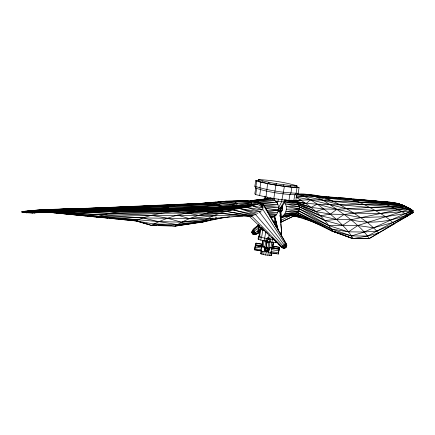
<?xml version="1.0" encoding="UTF-8"?>
<svg xmlns="http://www.w3.org/2000/svg" width="435" height="435" viewBox="0 0 435 435"><rect width="100%" height="100%" fill="white"/><g stroke="black" fill="none" stroke-linecap="round" stroke-linejoin="round"><path stroke-width="0.65" d="M258.711 224.683C256.96 227.309 250.424 229.288 252.343 233.394C254.296 236.08 257.737 233.258 259.847 232.366M272.027 217.794L270.69 217.669L272.027 217.794C278.313 215.831 280.493 207.403 276.687 202.264C275.094 200.192 272.761 198.79 270.146 198.507C263.322 199.35 256.297 199.464 249.63 201.236M248.945 215.95L281.407 247.064C282.217 248.331 285.327 248.804 285.703 247.058L286.328 246.667L286.676 245.552L286.051 243.328L263.452 204.412L261.712 203.749M376.367 201.155L373.681 200.85C383.724 202.052 394.414 201.345 403.821 205.701L403.751 206.467L402.44 207.071L344.139 214.455L330.344 214.156L315.75 211.557L298.785 204.874L284.767 201.824M264.741 248.053L269.075 249.027L264.741 248.053L264.355 250.462L268.721 251.169L268.803 250.729M268.721 251.169L269.107 248.76M261.038 250.772L254.584 249.869L255.002 247.042L255.323 245.525L261.718 246.558M255.176 246.623L255.323 245.525M262.609 244.176L256.03 243.116L255.66 245.655M267.411 250.892L267.188 252.012L265.519 251.74L267.008 242.159L265.937 240.68L266.954 242.322L268.765 242.61L270.304 241.387L268.765 242.61M266.111 248.358L267.008 242.159M267.188 252.012L268.819 242.453M267.781 248.63L267.944 247.482L266.274 247.21M278.514 252.784L271.141 251.588L270.956 252.844L278.324 254.04L278.944 250.31L279.139 249.054L271.777 247.863L270.913 252.991L268.46 252.594L269.374 247.33L271.777 247.863M273.066 246.188L279.362 247.21L278.666 251.49L279.139 249.054M296.643 186.675L299.079 187.648L298.165 193.325L296.735 194.842C283 194.304 268.759 192.373 255.731 188.127L254.856 186.229L255.758 180.563L258.085 180.481M255.758 180.563L256.71 181.183L255.802 186.887L256.634 188.757L255.709 194.581C268.797 197.8 282.304 200.551 295.8 200.638L296.735 194.842M255.731 188.127L254.812 193.912L255.709 194.581M258.298 179.535L258.075 180.944C270.445 184.772 283.789 186.61 296.757 187.267L296.985 185.859C284.544 182.113 271.282 180.269 258.298 179.535C270.684 183.336 284.012 185.174 296.985 185.859M258.939 181.498L259.162 180.085M256.71 181.183L260.859 182.265L259.945 188.002L260.56 189.818L259.624 195.668M262.648 182.461L262.876 181.042M259.733 225.77L258.945 227.63L258.281 231.801L257.841 231.686L258.504 227.521L259.271 225.694M261.517 229.027L261.701 227.837L258.504 227.521L259.336 225.673M255.084 247.2L254.584 249.869M255.465 246.118L256.03 243.116M258.336 230.126L258.52 228.973M259.445 235.998L258.515 236.227L258.064 239.038L258.694 239.533L266.698 241.436M265.002 196.207L264.61 198.648L265.084 198.996L265.475 196.549M258.694 239.533L259.146 236.711L258.515 236.227M260.859 182.265L267.601 183.635L265.997 197.017M259.586 236.765L260.728 229.598L260.125 229.158L258.983 236.303L261.598 237.401L262.751 230.218L263.969 229.772M268.667 183.684L268.89 182.26M267.144 198.931L267.438 197.093M260.804 240.207L261.256 237.379L259.146 236.711M264.29 251.12L264.143 251.55L260.94 251.033L261.761 246.438L264.953 246.955L264.67 248.744M272.022 252.73L271.592 255.394L265.703 255.019L260.908 253.844L261.082 250.903M261.723 246.906L262.789 240.245M260.908 253.844L261.44 250.506M261.973 247.167L263.039 240.495M270.401 198.991L270.603 197.762M261.952 254.214L262.376 251.539M263.126 246.862L264.089 240.849M264.078 240.957L264.529 238.13L267.226 238.57M265.769 231.578L264.725 238.119L261.256 237.379M263.637 254.627L265.774 241.251M265.877 240.838L266.225 238.88L267.704 237.809L269.515 238.103L270.592 239.587L270.249 241.545M267.601 183.635L275.899 185.087L273.838 198.409M276.062 184.978L276.29 183.554M274.18 200.296L274.474 198.447M265.703 255.019L266.242 251.669M268.585 238.141L269.107 234.873M267.835 255.329L268.585 250.642M269.015 247.966L269.983 241.947M273.446 222.693L273.729 220.926M272.794 221.023L274.637 221.295L275.127 218.272M278.46 199.051L277.231 204.064M269.705 255.508L270.135 252.833M270.994 247.488L271.848 242.137M272.489 238.032L272.277 239.337L273.582 239.467M274.746 224.09L274.958 222.753L276.274 222.818L275.741 226.156M269.336 241.86L271.995 242.241L272.446 239.408L274.153 239.576M275.98 221.176L275.692 222.943L274.006 222.758M271.027 255.53L271.56 252.191M272.201 248.189L273.169 242.181M272.93 245.139L273.147 243.807M272.772 248.064L273.735 242.061M276.192 226.733L276.513 224.732M283.669 186.142L283.897 184.712M285.289 200.165L284.996 201.998L280.82 208.207L280.423 210.681L281.858 216.815L281.086 221.627L280.602 221.246M271.995 242.241L275.404 242.567L275.589 241.436M299.079 187.648L291.847 187.333L284.43 186.387L281.543 201.927L278.405 208.18M280.319 220.567L280.901 216.945L279.944 212.003M284.365 199.649L283.973 202.096L280.102 208.289L278.971 208.218M290.281 186.979L290.509 185.56M288.927 200.481L289.868 194.619L290.923 193.075L291.847 187.333M281.195 235.96L281.684 232.948L279.966 211.144L277.97 210.97M294.876 187.376L295.104 185.957M293.799 200.829L294.74 195L296.066 193.483L296.985 187.773M279.362 247.21L279.101 248.706L274.055 247.885M278.628 252.289L278.324 254.04M272.794 247.684L273.022 246.357L279.324 247.379M265.519 251.74L265.823 250.158M294.12 215.82L280.635 222.432M286.578 244.378C287.796 245.65 284.811 248.641 284.816 247.771L285.577 247.564L286.328 246.667L284.55 248.097M286.051 243.328L281.407 247.064L278.563 244.04M283.886 247.586C282.217 249.391 287.736 245.258 286.263 245.759L285.882 247.21L285.094 247.879L285.996 247.156L284.773 247.983L282.832 247.553L251.12 215.412M289.705 200.307C298.345 199.061 303.744 210.872 294.859 214.634L281.739 216.777L284.593 214.178L297.616 212.704L331.28 228.957L348.489 231.844L357.782 225.542L408.253 209.599L408.47 208.517C405.241 205.646 400.662 203.912 396.328 204.7C359.343 203.297 321.639 208.017 285.191 199.834M281.45 246.857L282.293 247.825L286.545 244.562L263.251 204.901L260.951 203.944M282.07 205.782C283.06 208.012 282.565 210.774 280.798 212.47M284.485 202.248C287.1 205.668 287.013 210.67 284.593 214.178L298.85 210.937L329.061 225.689L348.489 231.844L364.231 232.007L376.873 231.088L394.213 223.873C387.259 216.815 378.265 212.215 369.69 207.446C360.017 202.291 349.773 197.278 338.495 197.843M272.99 246.476L273.104 246.069M270.913 252.991L271.054 252.496M268.46 252.594L268.607 252.099M269.374 247.33L269.227 247.803L271.685 248.206M401.869 204.972L400.749 204.918M270.592 239.587L269.466 238.26L267.655 237.967L266.225 238.88M269.2 239.62L268.395 239.125L269.2 239.62L269.401 240.571L268.912 241.371L267.993 241.588L267.193 241.093L266.992 240.136L267.193 241.093M252.691 233.796L252.099 232.915L252.719 233.448C253.958 235.694 250.832 231.105 252.403 232.986C253.105 236.004 257.754 233.628 259.287 232.573M267.993 241.588L267.21 241.05M264.953 246.955L264.812 247.368L261.609 246.852M260.94 251.033L261.136 249.81L254.731 248.771M263.452 204.412L261.995 206.049M252.403 230.305L251.93 232.426L253.094 234.155M66.207 209.072L37.241 210.246L31.793 211.116L31.347 212.155L26.366 212.764L21.75 211.899L29.009 210.698L39.748 209.996L101.453 207.778M262.985 206.973L262.582 205.853L258.52 202.737L251.729 202.802L237.532 203.618L220.915 205.456L107.592 210.208L58.518 211.198L50.194 210.284L41.57 210.17L33.131 210.409L29.194 211.214L28.71 212.334L26.584 211.399C25.986 211.502 19.597 212.329 22.973 211.867M197.539 203.836L199.48 203.591C218.484 201.758 237.613 199.632 256.699 201.552L258.52 202.737L263.382 208.088L257.591 204.216L236.14 205.489L219.583 206.973C157.367 209.306 95.091 211.209 32.87 212.818L26.366 212.764L22.68 211.959L22.848 211.579L24.779 211.508M259.32 211.791L284.941 246.014L285.648 247.346L285.229 247.417M278.454 208.06L279.776 208.18L280.428 208.784L280.564 209.898L280.096 210.872L278.112 210.698M294.843 214.422L294.087 216.005L293.108 214.705M22.854 211.769L21.875 211.97L23.098 211.943M266.976 240.18L267.481 239.342L268.395 239.125M255.187 214.134L283.799 246.89L285.175 247.711L285.648 247.499L286.192 246.156L285.36 244.182L262.256 208.512M109.228 218.169L136.008 220.926L151.532 225.433L175.164 226.108L202.59 222.078C218.386 210.034 239.19 209.621 257.591 204.216L258.52 202.737L249.184 201.247L241.49 200.676L232.768 201.209M256.231 234.041L253.132 229.604L258.771 224.601M255.214 234.476L252.354 230.371M51.238 212.062L33.669 212.764L34.104 212.101L37.231 211.073L45.86 210.176L249.184 201.247L256.699 201.552L261.179 203.836L277.954 204.646L263.92 205.75M251.974 231.311L254.083 234.557L253.866 234.025M405.083 217.07L413.25 212.362L405.349 208.289L369.69 207.446L339.806 204.782L322.384 200.095L303.722 196.065L297.328 194.13C315.5 192.069 330.083 204.999 344.139 214.455C353.296 221.518 362.779 228.788 369.244 238.527L352.981 238.462C348.87 231.099 342.606 225.21 336.549 219.457L320.312 215.782L299.454 206.864L286.333 206.5L299.476 208.936L324.814 220.463L336.549 219.457L350.991 219.729L405.349 208.289L406.116 207.451L412.527 210.757L413.25 212.362L408.275 215.586L378.227 233.247L376.96 233.66M203.738 220.594L202.59 222.078L222.475 217.783M294.517 201.215L306.082 203.607L310.585 199.785L322.384 200.095L364.28 204.678L402.44 207.071L405.349 208.289M259.227 225.596L252.686 230.99L252.066 232.681L252.92 233.948L254.747 234.052L259.309 231.714M406.377 207.963C423.717 216.048 404.452 205.499 402.277 205.086L399.368 205.853L336.897 209.284L330.344 214.156L320.312 215.782L298.785 204.874L285.545 203.928L299.454 206.864L324.814 220.463L342.688 225.314L357.782 225.542L373.524 227.777L392.946 222.513L408.275 215.586L401.793 211.568L386.275 204.581L358.783 202.101L297.328 194.13M41.276 212.231L50.558 212.498L136.008 220.926L153.816 223.938L175.164 226.108C199.475 210.203 229.919 209.849 257.591 204.216M258.537 228.25C251.343 232.04 249.859 236.488 258.433 230.49M258.52 202.737C223.209 210.692 184.016 207.256 151.532 225.433L135.769 220.675L136.008 220.926L142.745 217.919L151.25 215.325L161.776 213.117L181.428 210.616L211.54 208.115L252.349 205.739L262.735 207.952M38.383 212.682L45.202 211.72L58.518 211.198L59.878 211.704L72.079 211.551L107.592 210.208L106.754 210.801L94.656 211.133M405.909 214.227L408.144 215.619L413.25 212.362C393.871 221.04 371.827 225.031 350.991 219.729L342.688 225.314L329.061 225.689L299.476 208.936L286.437 209.202M45.202 211.72L34.082 212.797L59.878 211.704L59.334 212.035L46.061 212.035L42.733 211.328L34.528 211.067L31.793 211.116L30.031 212.22L29.194 211.214L26.584 211.399L27.421 212.508L33.103 212.797L30.031 212.22L33.25 212.769L31.347 212.155C49.247 207.712 68.224 209.822 86.527 208.278L44.707 209.8M34.528 211.067L32.734 212.117L33.386 212.764L31.347 212.155L38.557 212.568L46.061 212.035M57.099 211.965L71.416 211.954L72.079 211.551M261.299 228.756L262.446 228.065M302.021 194.445C318.246 193.347 333.373 200.459 346.809 208.816C358.059 215.858 369.88 222.829 378.488 233.133L367.624 236.031L352.725 238.63L332.324 230.996L297.616 212.704L283.31 215.662L296.365 213.813L332.133 231.137L352.725 238.63L368.972 238.684L394.213 223.873M368.972 238.684L378.488 233.133L378.227 233.247M411.385 213.172L413.147 212.383L412.445 210.774L409.248 208.354L405.164 206.527L408.884 208.099L411.934 210.35L412.521 211.856L367.624 236.031L351.534 235.922L332.324 230.996C323.809 216.646 310.198 205.701 296.066 197.164L303.722 196.065L314.858 196.348L332.693 201.046L396.274 203.656L399.189 203.961L401.103 204.678L399.189 203.961M32.87 212.818L26.72 212.65L24.055 211.709L25.018 211.187L28.726 210.997M280.831 220.501L290.39 215.515M280.673 222.285L293.505 216.113M405.349 206.533L408.139 207.674L410.727 209.659L411.037 211.008L364.231 232.007L351.534 235.922L331.28 228.957L298.85 210.937L285.838 211.834L299.476 208.936M391.549 225.042L408.144 215.619M55.06 212.829L51.721 212.508L96.717 217.054C117.053 209.393 139.336 210.823 160.684 209.393L219.583 206.973L237.532 203.618L236.14 205.489L228.005 207.169L201.432 208.941L123.235 210.181M37.024 212.476L33.81 212.764L39.966 211.138L50.194 210.284L193.423 203.857M33.81 212.764L34.381 212.546L26.72 212.65L22.685 212.073L25.165 211.807M40.912 212.149L50.384 212.378L51.482 211.981M33.669 212.764L35.485 212.128L33.952 212.775L39.743 212.492M35.817 212.612L33.952 212.775L39.966 211.138L34.104 212.101L33.528 212.758L28.601 212.503L32.973 212.802L26.72 212.65L22.68 211.959M285.099 247.841L283.424 248.042L282.331 247.635M278.982 208.441L279.776 208.18M411.037 211.008L380.304 213.416L353.867 213.161L336.897 209.284L323.776 208.969L315.75 211.557L297.513 203.129L285.393 200.617M250.033 201.215L252.224 200.53L270.146 198.507L254.622 200.464L250.734 201.302M26.584 211.399L29.009 210.698L34.778 210.344L31.162 210.785M249.799 216.287C183.88 214.189 117.847 217.195 52.037 212.101L50.558 212.498L41.075 212.258M211.04 219.914L202.59 222.078L177.214 224.585L153.816 223.938M34.381 212.546L33.528 212.758L32.734 212.117L37.231 211.073M250.767 201.416L254.622 200.464L272.62 199.072L251.229 201.606M412.521 211.856L405.404 213.601L385.443 216.695L360.55 217.576L344.139 214.455L336.549 219.457C326.359 210.692 315.772 202.15 303.722 196.065L296.534 195.832M280.64 209.257L282.576 208.789L280.602 208.534M38.128 212.405L42.733 211.328L54.587 210.578L209.289 203.063L225.895 201.215L249.184 201.247L251.729 202.802L250.473 204.667L243.252 206.489L217.794 208.55L191.389 209.719L135.182 210.507L107.51 210.426M260.657 253.572L261.245 253.436M262.794 228.663L260.125 229.158L262.735 228.718M223.797 217.5L225.123 217.212M280.341 210.676L282.239 210.284L280.613 210.393M281.739 216.777L296.365 213.813L307.344 218.783M281.972 217.19L294.859 214.634L301.819 217.114M208.724 219.947L177.214 224.585L158.411 221.573L50.036 212.062M210.045 219.691L211.367 219.43M214.689 202.476L215.999 202.226L195.435 203.787M281.358 217.054L282.636 216.815M281.38 217.342L292.63 215.292L296.572 216.157M38.378 212.47L34.082 212.797M281.488 217.13L292.63 215.292L313.059 221.758M280.205 211.834L281.532 211.622L280.276 211.698M229.495 216.826L204.107 220.85L181.341 222.154L158.411 221.573L142.745 217.919L57.072 211.682L60.34 211.622M175.164 226.108L201.111 222.067L199.763 222.247M267.498 211.785L278.487 210.056L265.355 208.343M36.883 212.209L42.733 211.328M252.126 232.6L252.403 232.986M175.626 225.727L176.969 225.531M178.312 225.341L179.65 225.145M181.661 224.857L183.004 224.661M184.342 224.471L185.685 224.275M187.697 223.987L189.035 223.791M193.058 223.215L195.07 222.921M196.408 222.731L197.751 222.535M256.547 200.279L257.852 200.095M259.157 199.91L267.628 198.697M305.876 194.619L307.877 194.331L325.402 197.827L393.708 202.862L397.601 203.466L401.103 204.678L400.749 204.51M280.901 216.945L281.858 216.815M237.733 201.193L239.614 200.932M209.17 218.626L181.341 222.154L167.056 218.136L151.25 215.325L76.353 211.617M210.513 218.462L213.204 218.131M215.227 217.886L216.57 217.717M80.905 211.203L118.521 211.883L197.593 211.334L225.205 209.578L245.78 207.087L262.202 210.116M280.102 208.289L280.82 208.207M268.422 213.628L277.704 212.666L267.661 212.546M217.978 202.025L225.895 201.215L251.729 202.802L236.14 205.489L211.54 208.115L175.756 209.104M199.866 203.819L201.878 203.624M204.57 203.357L207.256 203.091M208.604 202.96L211.965 202.628M213.308 202.492L215.999 202.226M57.741 211.622L109.604 213.259L207.403 213.101L226.26 211.394L252.67 215.673M97.663 210.757L126.808 211.073L181.428 210.616L225.205 209.578L239.245 208.392L260.337 212.041M144.844 206.32L142.163 206.413L144.686 206.206M147.846 205.951L237.532 203.618L234.617 201.981L217.978 203.988L70.427 210.942L65.674 210.203L55.114 209.713L158.677 205.597L166.05 206.489L220.915 205.456L219.583 206.973L211.54 208.115L107.445 210.725L118.238 210.333M242.79 215.956L207.147 218.876L142.745 217.919L98.593 216.233L50.384 212.378M71.133 209.007L89.534 208.283M40.988 212.4L45.718 212.247M298.165 193.325C283.653 192.716 268.634 190.671 254.856 186.229M53.962 209.501L35.398 210.301L42.777 210.089M280.591 208.92L282.576 208.789M280.559 207.375L282.522 207.245L281.26 207.093M104.65 210.757L171.553 211.709L187.615 213.025L232.736 209.806L255.519 214.721M218.68 202.063L221.366 201.9M295.74 200.41L310.585 199.785L346.809 208.816L375.139 210.415L408.253 209.599M265.366 207.984L278.574 207.31L263.914 205.978M142.163 206.413L144.86 206.282M150.929 205.983L154.974 205.782M159.694 205.548L164.414 205.315M168.459 205.119L174.527 204.82M177.904 204.651L183.972 204.352M186.669 204.222L193.412 203.89M71.416 211.954L107.592 210.208L105.547 209.409L65.674 210.203M346.684 198.588L378.151 201.677L393.24 203.613L396.328 204.7L315.31 195.685M269.531 215.254L276.285 214.933L269.042 214.629M294.587 200.399L301.161 200.111M194.771 203.797C203.417 203.852 212.889 201.361 220.915 205.456L167.47 208.74L146.562 209.414M29.194 211.214L31.793 211.116M55.316 209.452L66.153 209.077M68.181 209.007L77.675 208.724M103.03 207.712L112.312 207.413M115.851 207.288L123.165 207.049M129.271 206.842L134.067 206.679M67.55 209.028L77.669 208.8M60.356 209.844L166.05 206.489L168.568 207.647L167.47 208.74L160.684 209.393L140.445 209.795M48.774 209.893L54.103 209.719M62.77 209.442L66.104 209.333M105.428 210.747L94.656 211.073M120.935 210.246L131.729 209.898M133.077 209.855L145.214 209.458M105.547 209.409L168.568 207.647L106.754 210.801L94.645 211.002M62.243 211.638L75.837 211.627M81.215 211.47L90.627 211.192M252.224 200.53C256.128 200.002 260.239 201.938 262.229 205.347M67.099 211.883L76.511 211.627M81.215 211.497L92.639 211.187M171.031 209.235L123.018 210.1M39.748 209.996L53.929 209.632M61.357 209.447L66.087 209.327M106.096 210.757L96.434 210.752M83.786 208.577L89.898 208.43M96.276 208.147L101.002 208.05M107.396 210.448L113.47 210.328M123.583 210.127L135.725 209.887M266.122 210.306L278.487 210.056M81.171 211.247L84.537 211.187M107.445 210.491L117.602 210.322M123.018 210.235L217.794 208.55L234.199 208.06L245.78 207.087L261.065 211.894M216.233 215.891L212.84 215.95L189.073 218.577L177.725 215.091M36.132 210.328L42.924 210.235M107.989 210.361L112.698 210.322M123.453 210.241C166.409 208.865 209.697 212.4 252.349 205.739L262.278 209.844M257.96 202.188L276.687 202.264L261.179 203.836L259.923 203.504M21.75 211.899L23.011 211.894M107.467 210.442L181.428 210.616L197.593 211.334L226.26 211.394L251.582 216.01M369.244 238.527L352.981 238.462L332.133 231.137L297.616 212.704M47.393 212.062L52.037 212.101M270.407 216.652L274.344 216.69L269.803 216.374M207.403 213.101L219.822 213.28L243.154 215.407M373.469 200.78L387.204 201.981L393.24 203.613M56.958 211.997L59.334 212.035M156.888 225.52L151.532 225.433L151.298 225.14L156.029 225.276M158.226 225.542L170.944 225.754M275.404 242.567L277.144 242.6M94.194 211.187L161.776 213.117M165.496 225.553L170.901 225.705M225.205 209.578L232.736 209.806L254.073 215.494M261.005 228.957L262.68 229.011M399.689 204.423L400.575 204.673L397.601 203.466L400.733 204.716L394.512 203.118M27.372 212.612L32.973 212.802M398.803 203.977C390.717 201.432 381.984 202.036 373.665 200.834M93.046 208.256L99.653 208.544M41.2 212.095L43.473 212.209M99.185 217.136L96.505 216.858L99.202 217M241.49 200.676L256.699 201.552L262.582 205.853M96.717 217.054L138.238 219.751M387.677 202.373L389.521 202.498M52.39 212.514L55.071 212.699M322.911 196.723L324.265 196.821M328.327 197.115L330.361 197.256M333.074 197.452L336.462 197.697M279.471 232.785L281.684 232.948L280.76 223.753M257.841 231.686L260.048 231.844M403.517 205.913L400.972 204.803L404.044 206.07M350.044 199.012L348.043 198.817L351.442 199.034M356.841 199.453L353.465 199.192L356.151 199.431M362.241 199.866L358.87 199.605L361.545 199.861M363.595 199.969L390.081 202.628M328.099 197.191L329.425 197.294M332.748 197.561L334.743 197.718M338.066 197.985L340.061 198.142M343.384 198.409L345.374 198.567M348.06 198.784L350.757 198.996M363.568 200.018L367.613 200.345M368.962 200.453L373.007 200.774M318.676 196.011L374.394 200.796M277.976 211.018L279.303 211.133M278.443 208.604L280.428 208.784M277.916 209.665L280.564 209.898M244.492 215.526L247.825 215.831M262.174 245.737L257.988 245.824L258.559 246.286M312.613 195.424L313.961 195.554M386.275 204.581L399.368 205.853L402.44 207.071M251.533 216.347L219.822 213.28L198.594 215.347L187.615 213.025M56.398 212.96L59.073 213.221M60.411 213.351L81.802 215.428M83.139 215.559L85.809 215.82M87.147 215.95L90.491 216.277M91.828 216.407L95.167 216.728M96.505 216.858L99.169 217.119M101.165 217.315L103.824 217.571M105.156 217.701L107.82 217.962M109.816 218.152L112.475 218.413M114.476 218.609L116.471 218.8M118.467 218.995L121.126 219.251M123.127 219.447L125.786 219.708M127.781 219.898L130.446 220.159M132.441 220.355L134.437 220.545M353.383 199.339L354.715 199.469M100.523 217.272L107.891 218.033M284.8 201.758L297.513 203.129L310.911 207.424L323.776 208.969M273.713 222.617L274.958 222.753M274.637 221.295L275.931 221.442M378.385 201.383L380.402 201.606M383.088 201.911L384.437 202.063M254.894 201.655L251.136 201.198L253.018 201.693L257.036 201.03L274.86 200.361L259.282 202.183L256.15 201.807M285.425 200.388L295.746 201.764L310.911 207.424L317.24 204.184L336.897 209.284M267.574 248.336L269.368 248.592M267.182 250.761L268.982 251.017M392.006 202.759L393.256 202.938M269.743 238.978L272.446 239.408M275.409 201.111L284.996 201.998L284.468 201.644M275.899 185.087L284.43 186.387M255.949 243.301L262.539 244.367M255.671 244.818L262.272 245.884M279.091 249.255L271.723 248.064L271.456 249.608L278.835 250.799M255.253 245.693L261.652 246.732L261.413 248.075L255.002 247.042M264.654 248.488L265.905 248.695M267.15 248.896L269.026 249.201M265.97 248.793L267.639 249.065M264.507 249.38L265.752 249.581M267.003 249.782L268.879 250.087M264.382 250.196L266.253 250.5M267.503 250.701L268.748 250.903M265.682 250.598L267.351 250.87M254.654 249.695L260.413 250.625M265.578 251.555L267.248 251.827M273.022 252.963L277.03 253.616M296.066 197.164L310.585 199.785M264.012 247.711L266.378 248.146M264.806 250.353L265.992 250.571M22.685 212.073L26.366 212.764M292.94 215.918L300.253 217.391M400.575 204.673L396.905 203.602M403.821 205.701L401.124 204.88L409.248 208.354L411.896 210.442L408.862 208.158L405.164 206.527L408.139 207.674M293.62 200.878L306.082 203.607M264.627 230.642L260.728 229.598L263.197 229.049L261.228 227.152M272.25 247.325L276.557 248.831M24.055 211.709L27.421 212.508M398.139 204.026L399.243 204.292L398.607 204.058M281.228 232.828L281.684 232.948M259.983 228.614L261.903 229.104M259.162 229.136L260.445 229.468M258.977 230.289L260.266 230.621M257.933 213.308L239.245 208.392L256.291 214.373M25.616 212.351L26.72 212.65M399.711 204.428L400.651 204.689M337.261 232.605L332.133 231.137L331.47 230.077M135.769 220.675L148.71 224.395M404.028 206.065L401.19 204.912L405.289 206.31L406.116 207.451L396.274 203.656L390.499 202.297L390.75 202.585M378.151 201.677L382.262 203.047M406.747 206.968L401.19 204.912L404.806 206.369M396.144 203.14L397.933 203.759L395.768 203.297M404.099 205.94L401.043 204.836L405.289 206.31M402.489 205.402L400.891 204.776M405.11 206.489L403.283 205.695L406.812 207.174M408.862 208.158L405.349 206.658L408.884 208.099M294.859 214.634L319.877 224.922M403.006 205.679L404.762 206.413M405.164 206.527L408.16 207.794L410.765 209.849M405.366 206.603L408.16 207.794M409.46 210.502L413.147 212.383M252.974 233.867L252.186 233.019M266.046 231.844L267.971 233.72M271.821 237.472L276.638 242.164M280.553 233.889L281.195 234.53M271.331 255.117L271.592 255.394M274.284 215.885L278.384 230.8L274.637 215.782M274.344 216.505L277.639 229.403M279.901 215.216L280.031 216.532M280.363 219.816L280.564 221.785"/></g></svg>
